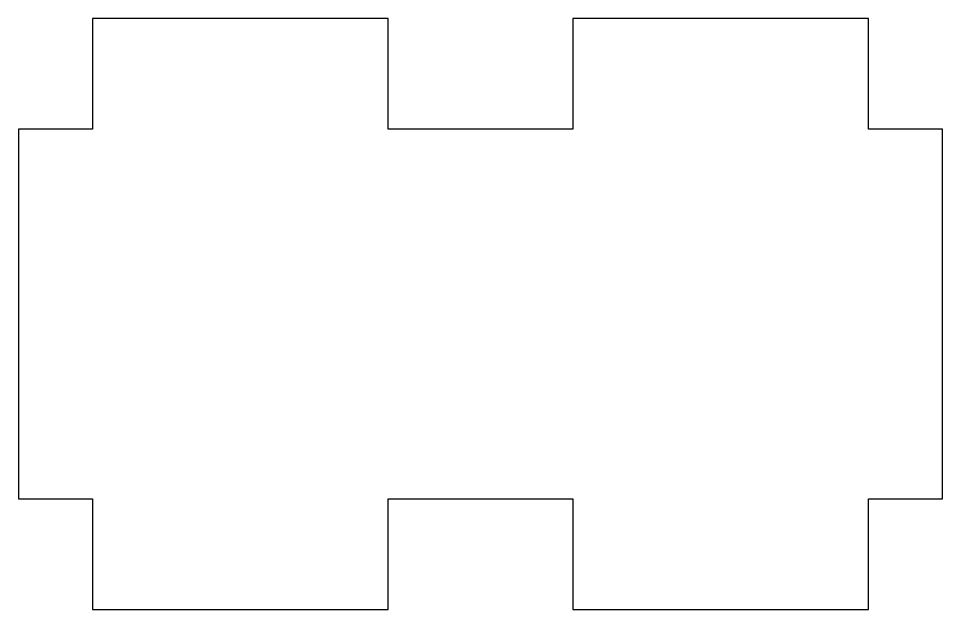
# Model space of a CAD drawing. Header units: millimetres. Extents: x 0 to 25, y -3 to 13.
import ezdxf

# ---------------------------------------------------------------- set-up
doc = ezdxf.new("R2010")
doc.units = ezdxf.units.MM

msp = doc.modelspace()

# ---------------------------------------------------------------- linework, layer by layer
msp.add_lwpolyline([(25, 0), (25, 10), (23, 10), (23, 13), (15, 13), (15, 10), (10, 10), (10, 13), (2, 13), (2, 10), (0, 10), (0, 0), (2, 0), (2, -3), (10, -3), (10, 0), (15, 0), (15, -3), (23, -3), (23, 0)], close=True)

doc.saveas('drawing.dxf')
